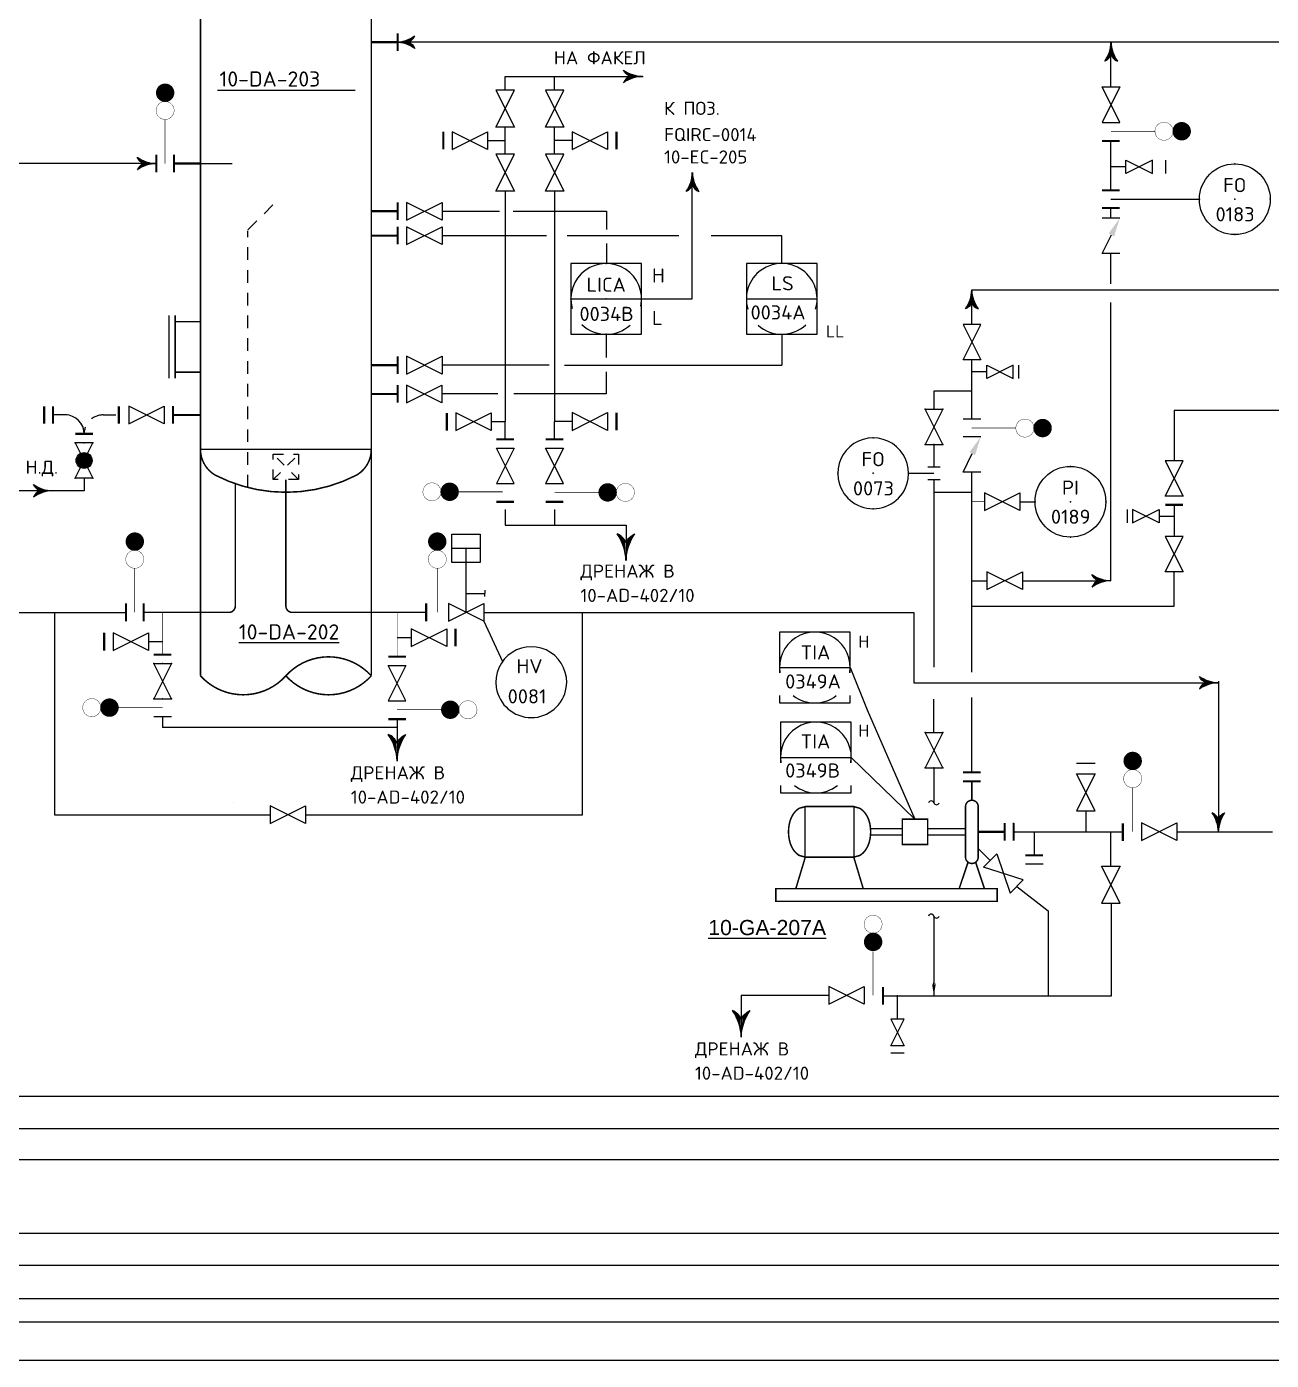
# Model space of a CAD drawing. Extents: x 78 to 490, y 181 to 404.
# Drawn here: x 231.63 to 243.93, y 185.82 to 199.01 of the extents above; entities that cross this region are included whole.
import ezdxf
from ezdxf.enums import TextEntityAlignment as Align

# ---------------------------------------------------------------- set-up
doc = ezdxf.new("R2010")
doc.units = 0
for name, pattern in [('DASH', [0.15625, 0.09375, -0.0625]), ('DASHED', [0.1875, 0.125, -0.0625]), ('HIDDEN', [0.125, 0.0625, -0.0625]), ('SDASH', [0.09375, 0.046875, -0.046875])]:
    doc.linetypes.add(name, pattern=pattern)
doc.layers.get('0').update_dxf_attribs({"linetype": 'CONTINUOUS'})
for name, color, linetype in [('IN-ATTRIBS', 7, 'CONTINUOUS'), ('IN-EQUIPMENT', 7, 'CONTINUOUS'), ('IN-INST-TAP', 7, 'CONTINUOUS'), ('IN-INSTRUMENT', 7, 'SDASH'), ('IN-MAJ-PROC', 7, 'CONTINUOUS'), ('IN-STEAM', 2, 'DASHED'), ('IN-TEXT', 51, 'CONTINUOUS')]:
    doc.layers.add(name, color=color, linetype=linetype)
doc.styles.add('ATTRIBS', font='SIMPLEX', dxfattribs={"width": 0.8, "height": 0.125})
doc.styles.add('HELV', font='HELV', dxfattribs={"height": 0.15})
doc.styles.add('NARROW', font='simplex', dxfattribs={"width": 0.75, "height": 0.1})
doc.styles.add('S1', font='simplex.shx')
doc.styles.add('SIMPLEX', font='SIMPLEX.shx')

# ---------------------------------------------------------------- blocks, each defined once
blk = doc.blocks.new('PE1')
for centre, start, end in [((-0.009, 0.027), 288.4319, 71.5681), ((0.009, -0.027), 108.4319, 251.5681)]:
    blk.add_arc(centre, 0.0284, start, end)
blk = doc.blocks.new('VALVTEXT')
at = {"layer": 'IN-ATTRIBS'}
for p in [(0, 0.0625), (0, 0), (0.25, 0.0625), (0.25, 0), (0, -0.0625), (0.25, -0.0625)]:
    blk.add_point(p, dxfattribs=at)
at = {"layer": 'IN-ATTRIBS', "style": 'S1', "flags": 1}
for tag, p in [('IDNUM', (0.125, 0.5625)), ('DWGNO', (0.125, 0.4375)), ('FILENO', (0.125, 0.3125))]:
    blk.add_attdef(tag, text='', height=0.1, dxfattribs=at).set_placement(p, align=Align.CENTER)
at = {"layer": 'IN-ATTRIBS', "style": 'S1'}
for tag, p in [('MODE', (0.125, 0.078125)), ('SIZE', (0.125, -0.1875))]:
    blk.add_attdef(tag, text='', height=0.1, dxfattribs=at).set_placement(p, align=Align.CENTER)
blk = doc.blocks.new('PH29')
at = {"layer": 'IN-ATTRIBS'}
for p in [(0, 0.25), (-0.25, 0), (0, 0), (0.25, 0), (0, -0.25)]:
    blk.add_point(p, dxfattribs=at)
at = {"layer": 'IN-ATTRIBS', "flags": 1}
for tag, style, width, p in [('IDNUM', 'ATTRIBS', 0.8, (0.0087, 0.5838)), ('DWGNO', 'ATTRIBS', 0.8, (0.0029, 0.4474)), ('FILENO', 'ATTRIBS', 0.8, (-0.003, 0.3111)), ('LOC', 'ATTRIBS', 0.8, (-0.0799, -0.422)), ('SIG', 'ATTRIBS', 0.8, (-0.0872, -0.5633)), ('INSTALL', 'ATTRIBS', 0.8, (-0.0872, -0.6994)), ('SERV', 'ATTRIBS', 0.8, (-0.0834, -0.8376)), ('DATE', 'ATTRIBS', 0.8, (-0.0881, -0.9694)), ('DES', 'NARROW', 0.75, (-0.0866, -1.1017)), ('CSYS', 'NARROW', 0.75, (-0.0866, -1.2425))]:
    blk.add_attdef(tag, text='', height=0.1, dxfattribs=dict(at, style=style, width=width)).set_placement(p, align=Align.CENTER)
at = {"layer": 'IN-ATTRIBS', "style": 'ATTRIBS', "flags": 1}
blk.add_attdef('SYSCDI', text='', height=0.1, dxfattribs=at).set_placement((-0.3125, 0.3125), align=Align.RIGHT)
at = {"layer": 'IN-ATTRIBS', "style": 'S1'}
for tag, p in [('XT', (0.3241, 0.2568)), ('A1', (0.3233, 0.1153)), ('A2', (0.3233, -0.0347)), ('A3', (0.3233, -0.1847)), ('RES', (0.3233, -0.3422))]:
    blk.add_attdef(tag, p, '', height=0.1, dxfattribs=at)
at = {"layer": 'IN-ATTRIBS', "style": 'ATTRIBS'}
blk.add_attdef('SYSCDV', text='', height=0.1, dxfattribs=at).set_placement((-0.3125, 0.1411), align=Align.RIGHT)
at = {"layer": 'IN-ATTRIBS', "style": 'S1'}
for tag, p in [('INSTTYPE', (-0.0002, 0.0499)), ('TAGNUM', (0.0019, -0.1561)), ('MD', (0.4017, -0.5655)), ('SZ', (0.4017, -0.6963))]:
    blk.add_attdef(tag, text='', height=0.1, dxfattribs=at).set_placement(p, align=Align.CENTER)

msp = doc.modelspace()

# ---------------------------------------------------------------- hatches: boundary and pattern name
h = msp.add_hatch(color=2)
h.paths.add_polyline_path([(232.232, 194.792, 0.236068), (232.162, 194.792), (232.197, 194.721)])
h.paths.add_polyline_path([(232.276, 194.721, 0.284079), (232.232, 194.792), (232.197, 194.721), (232.232, 194.651, 0.284079)])
h.paths.add_polyline_path([(232.197, 194.721), (232.162, 194.651, 0.236068), (232.232, 194.651)])
h.paths.add_polyline_path([(232.197, 194.721), (232.162, 194.792, 0.284079), (232.119, 194.721, 0.284079), (232.162, 194.651)])

# ---------------------------------------------------------------- linework, layer by layer
at = {"color": 5, "linetype": 'Continuous'}
for p, q in [((235.576, 198.857), (235.223, 198.857)), ((244.973, 198.857), (235.576, 198.857)), ((242.348, 198.414), (242.348, 198.857)), ((236.361, 198.519), (237.725, 198.519)), ((236.361, 198.384), (236.361, 198.519)), ((236.848, 198.384), (236.848, 198.519)), ((236.361, 197.751), (236.361, 198.017)), ((236.848, 197.751), (236.848, 198.017)), ((242.348, 197.394), (242.348, 197.879)), ((236.361, 197.383), (236.361, 195.658)), ((236.848, 197.383), (236.848, 196.538)), ((242.348, 197.117), (242.348, 197.218)), ((242.348, 196.469), (242.348, 196.767)), ((236.848, 196.538), (236.848, 195.106)), ((242.348, 193.969), (242.348, 196.282)), ((236.361, 195.658), (236.361, 195.106)), ((240.598, 195.407), (240.598, 195.229)), ((240.973, 195.407), (240.598, 195.407)), ((242.973, 195.219), (243.098, 195.219)), ((242.973, 195.219), (242.973, 194.719)), ((243.098, 195.219), (245.879, 195.219)), ((236.361, 194.931), (236.361, 195.106)), ((236.848, 194.931), (236.848, 195.106)), ((240.598, 194.879), (240.598, 194.657)), ((232.197, 194.546), (232.197, 194.421)), ((240.598, 194.532), (240.598, 194.407)), ((232.197, 194.421), (231.206, 194.421)), ((240.598, 194.407), (240.598, 192.677)), ((240.598, 194.407), (240.973, 194.407)), ((236.361, 194.238), (236.361, 194.082)), ((236.848, 194.238), (236.848, 194.084)), ((242.973, 194.282), (242.973, 193.969)), ((236.361, 194.082), (237.555, 194.082)), ((237.555, 194.082), (237.555, 193.733)), ((242.348, 193.532), (242.348, 193.969)), ((242.973, 193.282), (242.973, 193.619)), ((240.973, 193.532), (241.123, 193.532)), ((241.473, 193.532), (242.223, 193.532)), ((231.904, 193.219), (231.904, 191.219)), ((237.125, 191.219), (237.125, 193.219)), ((240.973, 193.282), (242.973, 193.282)), ((240.598, 192.032), (240.598, 192.361)), ((232.973, 192.19), (232.973, 192.08)), ((235.292, 192.163), (235.292, 191.749)), ((235.292, 192.08), (232.973, 192.08)), ((240.598, 191.682), (240.598, 191.336)), ((233.674, 191.344), (233.674, 191.344)), ((231.904, 191.219), (234.036, 191.219)), ((234.386, 191.219), (237.125, 191.219)), ((242.348, 190.711), (242.348, 191.049)), ((241.036, 190.883), (241.154, 190.767)), ((241.418, 190.51), (241.728, 190.269)), ((242.354, 189.428), (242.354, 190.344)), ((240.598, 190.216), (240.598, 189.433)), ((241.728, 190.269), (241.728, 189.428)), ((240.598, 189.516), (240.598, 189.558)), ((238.694, 189.433), (238.694, 189.019)), ((238.694, 189.433), (239.56, 189.433)), ((240.095, 189.428), (242.354, 189.428)), ((240.239, 189.197), (240.239, 189.433))]:
    msp.add_line(p, q, dxfattribs=at)
at = {"color": 4, "linetype": 'Continuous'}
msp.add_line((233.517, 198.381), (234.876, 198.381), dxfattribs=at)
at = {"color": 2}
for p, q in [((236.186, 197.884), (236.361, 197.884)), ((237.023, 197.884), (236.848, 197.884)), ((242.758, 197.689), (242.496, 197.557)), ((242.496, 197.689), (242.758, 197.557)), ((242.496, 197.557), (242.496, 197.689)), ((242.758, 197.557), (242.758, 197.689)), ((242.89, 197.557), (242.89, 197.689)), ((242.496, 197.623), (242.348, 197.623)), ((242.436, 197.117), (242.261, 197.117)), ((240.886, 195.715), (241.061, 196.065)), ((240.886, 196.065), (241.061, 195.715)), ((241.061, 196.065), (240.886, 196.065)), ((241.061, 195.715), (240.886, 195.715)), ((241.121, 195.598), (240.973, 195.598)), ((241.437, 195.532), (241.437, 195.663)), ((232.03, 195.171), (231.889, 195.171)), ((240.686, 195.229), (240.511, 194.879)), ((240.686, 194.879), (240.511, 195.229)), ((240.511, 195.229), (240.686, 195.229)), ((237.023, 195.106), (236.848, 195.106)), ((241.061, 195.129), (240.886, 195.129)), ((241.061, 194.954), (240.886, 194.954)), ((240.511, 194.879), (240.686, 194.879)), ((241.061, 194.604), (240.886, 194.604)), ((242.509, 194.235), (242.509, 194.104)), ((242.825, 194.104), (242.563, 194.235)), ((242.563, 194.104), (242.825, 194.235)), ((242.563, 194.235), (242.563, 194.104)), ((242.825, 194.235), (242.825, 194.104)), ((242.825, 194.169), (242.973, 194.169)), ((235.833, 193.994), (236.113, 193.994)), ((235.833, 193.714), (235.833, 193.994)), ((236.113, 193.994), (236.113, 193.714)), ((235.833, 193.854), (236.113, 193.854)), ((235.974, 193.219), (235.974, 193.854)), ((236.113, 193.714), (235.833, 193.714)), ((235.973, 193.407), (236.161, 193.407)), ((236.16, 193.375), (236.161, 193.438)), ((232.833, 192.93), (232.973, 192.93)), ((235.432, 192.969), (235.292, 192.969)), ((232.886, 192.19), (233.061, 192.19)), ((240.686, 192.032), (240.511, 191.682)), ((240.686, 191.682), (240.511, 192.032)), ((240.511, 192.032), (240.686, 192.032)), ((240.511, 191.682), (240.686, 191.682)), ((242.009, 191.728), (242.193, 191.728)), ((242.193, 191.256), (242.009, 191.623)), ((242.193, 191.623), (242.009, 191.256)), ((242.009, 191.623), (242.193, 191.623)), ((242.009, 191.256), (242.193, 191.256)), ((242.101, 191.256), (242.101, 191.049)), ((241.386, 191.032), (241.386, 191.137)), ((241.678, 190.729), (241.503, 190.729)), ((240.174, 189.197), (240.305, 188.934)), ((240.174, 188.934), (240.305, 189.197)), ((240.305, 189.197), (240.174, 189.197)), ((240.305, 188.934), (240.174, 188.934)), ((240.305, 188.86), (240.174, 188.86))]:
    msp.add_line(p, q, dxfattribs=at)
at = {"color": 3, "linetype": 'Continuous'}
for p, q in [((232.911, 197.657), (227.326, 197.657)), ((240.973, 196.407), (245.848, 196.407)), ((240.973, 196.065), (240.973, 196.274)), ((240.973, 195.129), (240.973, 195.715)), ((235.036, 194.829), (233.348, 194.829)), ((240.973, 192.629), (240.973, 194.604)), ((228.139, 193.219), (232.611, 193.219)), ((236.149, 193.219), (240.401, 193.219)), ((240.401, 193.219), (240.401, 192.524)), ((240.401, 192.524), (243.411, 192.524)), ((243.411, 192.54), (243.411, 191.174)), ((240.973, 191.637), (240.973, 192.379)), ((241.386, 191.049), (242.466, 191.049)), ((241.59, 191.049), (241.59, 190.816)), ((243.001, 191.049), (243.945, 191.049))]:
    msp.add_line(p, q, dxfattribs=at)
at = {"color": 5}
for p, q in [((233.348, 197.657), (233.661, 197.657)), ((105.865, 186.205), (278.747, 186.205))]:
    msp.add_line(p, q, dxfattribs=at)
at = {"color": 5, "linetype": 'DASHED'}
for p, q in [((233.817, 197.002), (234.067, 197.252)), ((233.817, 194.454), (233.817, 196.993))]:
    msp.add_line(p, q, dxfattribs=at)
at = {"color": 7, "linetype": 'Continuous'}
for p, q in [((237.009, 196.319), (237.709, 196.319)), ((238.744, 196.319), (239.444, 196.319)), ((239.071, 192.674), (239.771, 192.674)), ((239.082, 191.785), (239.782, 191.785))]:
    msp.add_line(p, q, dxfattribs=at)
at = {"linetype": 'Continuous'}
msp.add_line((237.709, 196.319), (238.209, 196.319), dxfattribs=at)
at = {"color": 7}
for p, q in [((240.886, 194.604), (240.978, 194.789)), ((239.771, 192.674), (239.94, 192.254)), ((239.94, 192.254), (240.411, 191.174)), ((239.782, 191.785), (240.411, 191.174))]:
    msp.add_line(p, q, dxfattribs=at)
at = {"color": 6}
for p, q in [((239.327, 190.799), (239.327, 191.299)), ((239.806, 191.299), (239.806, 190.799)), ((79.948, 185.824), (463.566, 185.824))]:
    msp.add_line(p, q, dxfattribs=at)
at = {"color": 3}
for p, q in [((224.197, 188.436), (250.53, 188.436)), ((224.197, 188.115), (277.724, 188.115)), ((223.995, 187.811), (277.719, 187.811)), ((116.38, 187.08), (277.715, 187.08)), ((116.213, 186.766), (277.81, 186.766)), ((106.748, 186.436), (278.396, 186.436))]:
    msp.add_line(p, q, dxfattribs=at)
at = {"color": 6, "const_width": 0.015}
for points in [[(235.036, 201.471, 0.267949), (234.89, 201.723, 0.242718), (233.494, 201.723, 0.267949), (233.348, 201.471), (233.348, 194.829, 0.267949), (233.494, 194.576, 0.242718), (234.89, 194.576, 0.267949), (235.036, 194.829)], [(241.036, 191.299), (241.036, 190.799, -1), (240.911, 190.799), (240.911, 191.299, -1)], [(239.806, 191.299), (239.866, 191.282, -0.107118), (239.924, 191.226, -0.079807), (239.96, 191.149, -0.067453), (239.973, 191.049, -0.067453), (239.96, 190.95, -0.079807), (239.924, 190.872, -0.107118), (239.866, 190.816), (239.806, 190.799), (239.327, 190.799), (239.267, 190.816, -0.107118), (239.209, 190.872, -0.079807), (239.174, 190.95, -0.067453), (239.161, 191.049, -0.067453), (239.174, 191.149, -0.079807), (239.209, 191.226, -0.107118), (239.267, 191.282), (239.327, 191.299)]]:
    msp.add_lwpolyline(points, format="xyb", close=True, dxfattribs=at)
at = {"color": 6}
for points, const_width in [([(235.036, 198.857), (235.298, 198.857)], 0.021), ([(235.298, 198.77), (235.298, 198.945)], 0.021), ([(233.086, 197.57), (233.086, 197.745)], 0.021), ([(233.348, 197.657), (233.086, 197.657)], 0.021), ([(235.298, 197.098), (235.298, 197.273)], 0.021), ([(235.036, 197.186), (235.298, 197.186)], 0.021), ([(235.298, 196.857), (235.298, 197.032)], 0.021), ([(235.036, 196.944), (235.298, 196.944)], 0.021), ([(233.036, 195.532), (233.036, 196.157)], 0.015), ([(233.098, 195.532), (233.098, 196.157)], 0.015), ([(233.348, 196.094), (233.098, 196.094)], 0.015), ([(235.298, 195.576), (235.298, 195.751)], 0.021), ([(233.348, 195.594), (233.098, 195.594)], 0.015), ([(235.036, 195.663), (235.298, 195.663)], 0.021), ([(235.297, 195.292), (235.297, 195.467)], 0.021), ([(235.035, 195.379), (235.297, 195.379)], 0.021), ([(233.076, 195.259), (233.076, 195.084)], 0.021), ([(233.338, 195.171), (233.076, 195.171)], 0.021), ([(232.786, 193.132), (232.786, 193.307)], 0.021), ([(235.579, 193.307), (235.579, 193.132)], 0.021), ([(232.973, 193.219), (232.786, 193.219)], 0.015), ([(232.973, 192.802), (232.973, 193.219)], 0.007), ([(235.004, 193.219), (235.579, 193.219)], 0.015), ([(235.292, 192.782), (235.292, 193.219)], 0.005), ([(232.886, 192.802), (233.061, 192.802)], 0.021), ([(235.204, 192.782), (235.379, 192.782)], 0.021), ([(240.886, 191.637), (241.061, 191.637)], 0.021), ([(240.886, 191.549), (241.061, 191.549)], 0.021), ([(240.973, 191.362), (240.973, 191.549)], 0.015), ([(239.968, 191.08), (240.286, 191.08)], 0.015), ([(240.911, 191.08), (240.536, 191.08)], 0.015), ([(241.298, 191.137), (241.298, 190.962)], 0.021), ([(239.968, 191.018), (240.286, 191.018)], 0.015), ([(240.911, 191.018), (240.536, 191.018)], 0.015), ([(241.036, 191.049), (241.298, 191.049)], 0.021), ([(239.327, 190.799), (239.233, 190.487)], 0.015), ([(239.806, 190.799), (239.9, 190.487)], 0.015), ([(240.936, 190.749), (240.848, 190.487)], 0.015), ([(241.011, 190.749), (241.098, 190.487)], 0.015)]:
    msp.add_lwpolyline(points, dxfattribs=dict(at, const_width=const_width))
at = {"color": 5, "linetype": 'Continuous'}
for points in [[(235.278, 198.857, 0.150368), (235.466, 198.92)], [(235.403, 198.857, 0.206864), (235.466, 198.92)], [(235.403, 198.857, -0.206864), (235.466, 198.795)], [(242.35, 198.857, 0.150368), (242.412, 198.67)], [(242.35, 198.732, -0.206864), (242.287, 198.67)], [(242.35, 198.732, 0.206864), (242.412, 198.67)], [(237.592, 198.519, -0.206864), (237.53, 198.581)], [(237.592, 198.519, 0.206864), (237.53, 198.456)], [(237.717, 198.519, 0.150368), (237.53, 198.456)], [(238.211, 197.569, 0.150368), (238.274, 197.381)], [(238.211, 197.444, -0.206864), (238.149, 197.381)], [(238.211, 197.444, 0.206864), (238.274, 197.381)], [(231.76, 194.421, -0.206864), (231.697, 194.484)], [(231.885, 194.421, 0.150368), (231.697, 194.359)], [(231.76, 194.421, 0.206864), (231.697, 194.359)], [(237.555, 193.908, 0.206864), (237.467, 193.995)], [(237.555, 193.908, -0.206864), (237.642, 193.995)], [(237.555, 193.733, -0.150368), (237.642, 193.995)], [(242.223, 193.532, -0.206864), (242.161, 193.594)], [(242.348, 193.532, 0.150368), (242.161, 193.469)], [(242.223, 193.532, 0.206864), (242.161, 193.469)], [(235.292, 191.924, 0.206864), (235.204, 192.012)], [(235.292, 191.749, -0.150368), (235.379, 192.012)], [(235.292, 191.924, -0.206864), (235.379, 192.012)], [(238.694, 189.194, 0.206864), (238.607, 189.282)], [(238.694, 189.194, -0.206864), (238.782, 189.282)], [(238.694, 189.019, -0.150368), (238.782, 189.282)]]:
    msp.add_lwpolyline(points, format="xyb", dxfattribs=at)
at = {"color": 2}
for points, const_width in [([(232.953, 198.357, 1), (233.044, 198.357, 1)], 0.091), ([(232.909, 198.182, 1), (233.087, 198.182, 1)], 0.0035), ([(242.873, 198.066, 1), (242.873, 197.887, 1)], 0.0035), ([(243.048, 198.022, 1), (243.048, 197.931, 1)], 0.091), ([(241.498, 194.952, -1), (241.498, 195.131, -1)], 0.0035), ([(241.673, 194.996, -1), (241.673, 195.087, -1)], 0.091), ([(235.636, 194.5, 1), (235.636, 194.322, 1)], 0.0035), ([(235.811, 194.457, 1), (235.811, 194.366, 1)], 0.091), ([(237.373, 194.451, -1), (237.373, 194.36, -1)], 0.091), ([(237.548, 194.495, -1), (237.548, 194.316, -1)], 0.0035), ([(232.653, 193.919, 1), (232.744, 193.919, 1)], 0.091), ([(235.643, 193.919, 1), (235.734, 193.919, 1)], 0.091), ([(232.609, 193.744, 1), (232.787, 193.744, 1)], 0.0035), ([(235.6, 193.744, 1), (235.778, 193.744, 1)], 0.0035), ([(232.273, 192.188, -1), (232.273, 192.367, -1)], 0.0035), ([(232.448, 192.232, -1), (232.448, 192.323, -1)], 0.091), ([(235.817, 192.302, -1), (235.817, 192.211, -1)], 0.091), ([(235.992, 192.346, -1), (235.992, 192.167, -1)], 0.0035), ([(242.518, 191.75, 1), (242.609, 191.75, 1)], 0.091), ([(242.474, 191.575, 1), (242.653, 191.575, 1)], 0.0035), ([(240.086, 190.136, 1), (239.908, 190.136, 1)], 0.0035), ([(240.043, 189.961, 1), (239.952, 189.961, 1)], 0.091)]:
    msp.add_lwpolyline(points, format="xyb", close=True, dxfattribs=dict(at, const_width=const_width))
for points in [[(236.269, 198.384), (236.453, 198.017), (236.269, 198.017), (236.453, 198.384)], [(236.757, 198.384), (236.94, 198.017), (236.757, 198.017), (236.94, 198.384)], [(242.436, 198.064), (242.261, 198.414), (242.436, 198.414), (242.261, 198.064)], [(235.836, 197.796), (236.186, 197.971), (236.186, 197.796), (235.836, 197.971)], [(237.373, 197.796), (237.023, 197.971), (237.023, 197.796), (237.373, 197.971)], [(236.269, 197.751), (236.453, 197.383), (236.269, 197.383), (236.453, 197.751)], [(236.757, 197.751), (236.94, 197.383), (236.757, 197.383), (236.94, 197.751)], [(235.736, 197.098), (235.386, 197.273), (235.386, 197.098), (235.736, 197.273)], [(235.736, 196.857), (235.386, 197.032), (235.386, 196.857), (235.736, 197.032)], [(235.736, 195.576), (235.386, 195.751), (235.386, 195.576), (235.736, 195.751)], [(241.383, 195.663), (241.121, 195.532), (241.121, 195.663), (241.383, 195.532)], [(235.735, 195.292), (235.385, 195.467), (235.385, 195.292), (235.735, 195.467)], [(232.988, 195.084), (232.638, 195.259), (232.638, 195.084), (232.988, 195.259)], [(235.871, 195.017), (236.221, 195.192), (236.221, 195.017), (235.871, 195.192)], [(237.373, 195.019), (237.023, 195.194), (237.023, 195.019), (237.373, 195.194)], [(232.11, 194.546), (232.285, 194.896), (232.11, 194.896), (232.285, 194.546)], [(236.448, 194.493), (236.273, 194.843), (236.448, 194.843), (236.273, 194.493)], [(236.935, 194.493), (236.76, 194.843), (236.935, 194.843), (236.76, 194.493)], [(242.886, 194.719), (243.061, 194.369), (242.886, 194.369), (243.061, 194.719)], [(241.098, 194.226), (241.448, 194.401), (241.448, 194.226), (241.098, 194.401)], [(242.886, 193.969), (243.061, 193.619), (242.886, 193.619), (243.061, 193.969)], [(241.123, 193.444), (241.473, 193.619), (241.473, 193.444), (241.123, 193.619)], [(235.799, 193.132), (236.149, 193.307), (236.149, 193.132), (235.799, 193.307)], [(235.782, 192.882), (235.432, 193.057), (235.432, 192.882), (235.782, 193.057)], [(232.483, 192.842), (232.833, 193.017), (232.833, 192.842), (232.483, 193.017)], [(233.061, 192.365), (232.886, 192.715), (233.061, 192.715), (232.886, 192.365)], [(235.379, 192.344), (235.204, 192.694), (235.379, 192.694), (235.204, 192.344)], [(234.036, 191.132), (234.386, 191.307), (234.386, 191.132), (234.036, 191.307)], [(242.651, 190.963), (243.001, 191.138), (243.001, 190.963), (242.651, 191.138)], [(241.219, 190.833), (241.353, 190.444), (241.482, 190.576), (241.09, 190.701)], [(242.44, 190.344), (242.256, 190.711), (242.44, 190.711), (242.256, 190.344)], [(239.91, 189.345), (239.56, 189.52), (239.56, 189.345), (239.91, 189.52)]]:
    msp.add_lwpolyline(points, close=True, dxfattribs=at)
for points, const_width in [([(232.998, 198.095), (232.998, 197.657)], 0.007), ([(235.749, 197.971), (235.749, 197.796)], 0.021), ([(237.461, 197.971), (237.461, 197.796)], 0.021), ([(242.786, 197.976), (242.348, 197.976)], 0.007), ([(242.261, 197.879), (242.436, 197.879)], 0.021), ([(232.911, 197.57), (232.911, 197.745)], 0.021), ([(242.261, 197.392), (242.436, 197.392)], 0.021), ([(242.261, 197.217), (242.436, 197.217)], 0.021), ([(231.802, 195.258), (231.802, 195.084)], 0.021), ([(231.889, 195.258), (231.889, 195.084)], 0.021), ([(232.541, 195.258), (232.541, 195.084)], 0.021), ([(235.783, 195.192), (235.783, 195.017)], 0.021), ([(237.46, 195.194), (237.46, 195.019)], 0.021), ([(241.411, 195.041), (240.973, 195.041)], 0.007), ([(232.284, 194.984), (232.11, 194.984)], 0.021), ([(236.273, 194.931), (236.448, 194.931)], 0.021), ([(236.76, 194.931), (236.935, 194.931)], 0.021), ([(240.536, 194.657), (240.661, 194.657)], 0.015), ([(240.536, 194.532), (240.661, 194.532)], 0.015), ([(235.898, 194.411), (236.336, 194.411)], 0.007), ([(237.285, 194.406), (236.848, 194.406)], 0.007), ([(236.448, 194.312), (236.273, 194.312)], 0.021), ([(236.935, 194.312), (236.76, 194.312)], 0.021), ([(243.061, 194.282), (242.886, 194.282)], 0.021), ([(232.698, 193.657), (232.698, 193.219)], 0.007), ([(235.689, 193.657), (235.689, 193.219)], 0.007), ([(232.611, 193.132), (232.611, 193.307)], 0.021), ([(235.869, 193.057), (235.869, 192.882)], 0.021), ([(232.395, 193.017), (232.395, 192.842)], 0.021), ([(232.536, 192.277), (232.973, 192.277)], 0.007), ([(235.729, 192.257), (235.292, 192.257)], 0.007), ([(235.379, 192.163), (235.204, 192.163)], 0.021), ([(242.563, 191.488), (242.563, 191.05)], 0.007), ([(242.466, 191.133), (242.466, 190.958)], 0.021), ([(241.678, 190.816), (241.503, 190.816)], 0.021), ([(239.997, 189.869), (239.997, 189.433)], 0.007), ([(240.095, 189.516), (240.095, 189.341)], 0.021)]:
    msp.add_lwpolyline(points, dxfattribs=dict(at, const_width=const_width))
at = {"color": 3, "linetype": 'Continuous'}
for points in [[(232.786, 197.657, -0.206864), (232.723, 197.72)], [(232.911, 197.657, 0.150368), (232.723, 197.595)], [(232.786, 197.657, 0.206864), (232.723, 197.595)], [(240.973, 196.407, 0.150368), (241.036, 196.219)], [(240.973, 196.282, -0.206864), (240.911, 196.219)], [(240.973, 196.282, 0.206864), (241.036, 196.219)], [(243.286, 192.524, -0.206864), (243.223, 192.586)], [(243.286, 192.524, 0.206864), (243.223, 192.461)], [(243.411, 192.524, 0.150368), (243.223, 192.461)], [(243.411, 191.049, 0.150368), (243.348, 191.237)], [(243.411, 191.174, 0.206864), (243.348, 191.237)], [(243.411, 191.174, -0.206864), (243.473, 191.237)]]:
    msp.add_lwpolyline(points, format="xyb", dxfattribs=at)
at = {"color": 2}
msp.add_lwpolyline([(242.436, 196.767), (242.261, 196.767), (242.353, 196.952)], dxfattribs=at)
at = {"color": 7}
for points in [[(237.009, 196.669), (237.009, 195.969), (237.709, 195.969), (237.709, 196.669)], [(238.744, 196.669), (238.744, 195.969), (239.444, 195.969), (239.444, 196.669)]]:
    msp.add_lwpolyline(points, close=True, dxfattribs=at)
at = {"color": 5, "linetype": 'DASHED'}
msp.add_lwpolyline([(232.197, 194.984, -0.414214), (232.385, 195.171), (232.541, 195.171)], format="xyb", dxfattribs=at)
at = {"color": 6, "const_width": 0.015}
for points in [[(233.348, 192.592), (233.348, 194.844, -0.13416)], [(235.036, 194.844), (235.036, 192.592, -0.134161)], [(234.192, 194.532), (234.192, 193.282, 0.414214), (234.254, 193.219), (235.036, 193.219)], [(233.692, 194.491), (233.692, 193.282, -0.414214), (233.629, 193.219), (232.973, 193.219)]]:
    msp.add_lwpolyline(points, format="xyb", dxfattribs=at)
at = {"color": 7}
for points in [[(239.771, 192.62), (239.771, 193.024), (239.071, 193.024), (239.071, 192.62)], [(239.071, 192.396), (239.071, 192.324), (239.771, 192.324), (239.771, 192.396)], [(239.782, 191.731), (239.782, 192.135), (239.082, 192.135), (239.082, 191.731)], [(239.082, 191.507), (239.082, 191.435), (239.782, 191.435), (239.782, 191.507)]]:
    msp.add_lwpolyline(points, dxfattribs=at)
at = {"color": 6, "const_width": 0.015}
for points in [[(240.536, 190.924), (240.286, 190.924), (240.286, 191.174), (240.536, 191.174)], [(241.223, 190.362), (239.036, 190.362), (239.036, 190.487), (241.223, 190.487)]]:
    msp.add_lwpolyline(points, close=True, dxfattribs=at)
msp.add_circle((243.573, 197.304), 0.35)
at = {"color": 2}
msp.add_circle((232.197, 194.721), 0.0787, dxfattribs=at)
at = {"color": 7}
msp.add_circle((241.948, 194.313), 0.35, dxfattribs=at)
at = {"color": 5, "linetype": 'Continuous'}
for centre, radius, start, end in [((235.27, 198.521), 0.336, 54.4623, 88.6678), ((242.014, 198.865), 0.336, 324.4623, 358.6678), ((237.725, 198.855), 0.336, 234.4623, 268.6678), ((237.875, 197.576), 0.336, 324.4623, 358.6678), ((232.01, 194.984), 0.188, 0, 90), ((231.893, 194.757), 0.336, 234.4623, 268.6678), ((237.084, 193.722), 0.47, 1.3322, 35.5377), ((242.356, 193.868), 0.336, 234.4623, 268.6678), ((234.821, 191.739), 0.47, 1.3322, 35.5377), ((238.224, 189.008), 0.47, 1.3322, 35.5377)]:
    msp.add_arc(centre, radius, start, end, dxfattribs=at)
at = {"color": 3, "linetype": 'Continuous'}
for centre, start, end in [((232.918, 197.993), 234.4623, 268.6678), ((240.637, 196.415), 324.4623, 358.6678), ((243.418, 192.86), 234.4623, 268.6678), ((243.746, 191.041), 144.4623, 178.6678)]:
    msp.add_arc(centre, 0.336, start, end, dxfattribs=at)
at = {"color": 7}
for centre, start, end in [((237.359, 196.319), 347.8246, 195.8141), ((239.094, 196.319), 342.9352, 196.6586), ((237.359, 196.319), 226.3924, 312.3808), ((239.094, 196.319), 228.2066, 312.8055), ((239.998, 194.594), 351.1529, 188.8471), ((239.998, 194.594), 188.8471, 351.1529), ((239.421, 192.674), 351.1529, 188.8471), ((236.618, 192.529), 351.1529, 188.8471), ((236.618, 192.529), 188.8471, 351.1529), ((239.421, 192.674), 232.6037, 307.3963), ((239.432, 191.785), 351.1529, 188.8471), ((239.432, 191.785), 232.6037, 307.3963)]:
    msp.add_arc(centre, 0.35, start, end, dxfattribs=at)
at = {"color": 2}
for p in [(240.686, 195.229), (240.686, 194.879), (240.686, 192.032), (240.686, 191.682)]:
    msp.add_point(p, dxfattribs=at)
at = {"color": 5, "linetype": 'Continuous'}
for points in [[(235.278, 198.857), (235.403, 198.857), (235.318, 198.861), (235.419, 198.865)], [(235.278, 198.857), (235.403, 198.857), (235.318, 198.854), (235.419, 198.849)], [(235.318, 198.861), (235.419, 198.865), (235.357, 198.869), (235.434, 198.876)], [(235.318, 198.854), (235.419, 198.849), (235.357, 198.846), (235.434, 198.839)], [(235.357, 198.869), (235.434, 198.876), (235.395, 198.881), (235.447, 198.889)], [(235.395, 198.881), (235.447, 198.889), (235.432, 198.898), (235.457, 198.903)], [(235.432, 198.898), (235.457, 198.903), (235.466, 198.92)], [(242.35, 198.857), (242.35, 198.732), (242.346, 198.817), (242.342, 198.716)], [(242.35, 198.857), (242.35, 198.732), (242.353, 198.817), (242.358, 198.716)], [(235.357, 198.846), (235.434, 198.839), (235.395, 198.833), (235.447, 198.826)], [(235.395, 198.833), (235.447, 198.826), (235.432, 198.816), (235.457, 198.811)], [(235.432, 198.816), (235.457, 198.811), (235.466, 198.795)], [(242.326, 198.74), (242.318, 198.688), (242.308, 198.704), (242.303, 198.678)], [(242.338, 198.778), (242.331, 198.701), (242.326, 198.74), (242.318, 198.688)], [(242.346, 198.817), (242.342, 198.716), (242.338, 198.778), (242.331, 198.701)], [(242.353, 198.817), (242.358, 198.716), (242.361, 198.778), (242.368, 198.701)], [(242.361, 198.778), (242.368, 198.701), (242.374, 198.74), (242.381, 198.688)], [(242.374, 198.74), (242.381, 198.688), (242.391, 198.704), (242.396, 198.678)], [(242.308, 198.704), (242.303, 198.678), (242.287, 198.67)], [(242.391, 198.704), (242.396, 198.678), (242.412, 198.67)], [(237.564, 198.56), (237.538, 198.565), (237.53, 198.581)], [(237.564, 198.478), (237.538, 198.473), (237.53, 198.456)], [(237.6, 198.543), (237.548, 198.55), (237.564, 198.56), (237.538, 198.565)], [(237.6, 198.495), (237.548, 198.487), (237.564, 198.478), (237.538, 198.473)], [(237.638, 198.53), (237.561, 198.538), (237.6, 198.543), (237.548, 198.55)], [(237.638, 198.508), (237.561, 198.5), (237.6, 198.495), (237.548, 198.487)], [(237.677, 198.522), (237.576, 198.527), (237.638, 198.53), (237.561, 198.538)], [(237.677, 198.516), (237.576, 198.511), (237.638, 198.508), (237.561, 198.5)], [(237.717, 198.519), (237.592, 198.519), (237.677, 198.522), (237.576, 198.527)], [(237.717, 198.519), (237.592, 198.519), (237.677, 198.516), (237.576, 198.511)], [(238.211, 197.569), (238.211, 197.444), (238.208, 197.529), (238.203, 197.427)], [(238.211, 197.569), (238.211, 197.444), (238.215, 197.529), (238.219, 197.427)], [(238.17, 197.415), (238.165, 197.389), (238.149, 197.381)], [(238.187, 197.451), (238.18, 197.4), (238.17, 197.415), (238.165, 197.389)], [(238.2, 197.489), (238.193, 197.413), (238.187, 197.451), (238.18, 197.4)], [(238.208, 197.529), (238.203, 197.427), (238.2, 197.489), (238.193, 197.413)], [(238.215, 197.529), (238.219, 197.427), (238.223, 197.489), (238.23, 197.413)], [(238.223, 197.489), (238.23, 197.413), (238.235, 197.451), (238.243, 197.4)], [(238.235, 197.451), (238.243, 197.4), (238.253, 197.415), (238.258, 197.389)], [(238.253, 197.415), (238.258, 197.389), (238.274, 197.381)], [(231.731, 194.463), (231.705, 194.468), (231.697, 194.484)], [(231.731, 194.38), (231.705, 194.375), (231.697, 194.359)], [(231.767, 194.445), (231.716, 194.453), (231.731, 194.463), (231.705, 194.468)], [(231.767, 194.397), (231.716, 194.39), (231.731, 194.38), (231.705, 194.375)], [(231.806, 194.433), (231.729, 194.44), (231.767, 194.445), (231.716, 194.453)], [(231.806, 194.41), (231.729, 194.403), (231.767, 194.397), (231.716, 194.39)], [(231.845, 194.425), (231.743, 194.429), (231.806, 194.433), (231.729, 194.44)], [(231.845, 194.418), (231.743, 194.413), (231.806, 194.41), (231.729, 194.403)], [(231.885, 194.421), (231.76, 194.421), (231.845, 194.425), (231.743, 194.429)], [(231.885, 194.421), (231.76, 194.421), (231.845, 194.418), (231.743, 194.413)], [(237.497, 193.948), (237.49, 193.984), (237.467, 193.995)], [(237.521, 193.897), (237.511, 193.969), (237.497, 193.948), (237.49, 193.984)], [(237.588, 193.897), (237.599, 193.969), (237.612, 193.948), (237.619, 193.984)], [(237.612, 193.948), (237.619, 193.984), (237.642, 193.995)], [(237.539, 193.844), (237.529, 193.951), (237.521, 193.897), (237.511, 193.969)], [(237.55, 193.789), (237.543, 193.931), (237.539, 193.844), (237.529, 193.951)], [(237.555, 193.733), (237.555, 193.908), (237.55, 193.789), (237.543, 193.931)], [(237.555, 193.733), (237.555, 193.908), (237.559, 193.789), (237.566, 193.931)], [(237.559, 193.789), (237.566, 193.931), (237.571, 193.844), (237.581, 193.951)], [(237.571, 193.844), (237.581, 193.951), (237.588, 193.897), (237.599, 193.969)], [(242.194, 193.573), (242.169, 193.578), (242.161, 193.594)], [(242.231, 193.556), (242.179, 193.563), (242.194, 193.573), (242.169, 193.578)], [(242.194, 193.491), (242.169, 193.486), (242.161, 193.469)], [(242.231, 193.508), (242.179, 193.5), (242.194, 193.491), (242.169, 193.486)], [(242.269, 193.543), (242.192, 193.55), (242.231, 193.556), (242.179, 193.563)], [(242.269, 193.52), (242.192, 193.513), (242.231, 193.508), (242.179, 193.5)], [(242.308, 193.535), (242.207, 193.54), (242.269, 193.543), (242.192, 193.55)], [(242.308, 193.528), (242.207, 193.524), (242.269, 193.52), (242.192, 193.513)], [(242.348, 193.532), (242.223, 193.532), (242.308, 193.535), (242.207, 193.54)], [(242.348, 193.532), (242.223, 193.532), (242.308, 193.528), (242.207, 193.524)], [(235.234, 191.964), (235.227, 192.001), (235.204, 192.012)], [(235.258, 191.914), (235.248, 191.986), (235.234, 191.964), (235.227, 192.001)], [(235.325, 191.914), (235.336, 191.986), (235.349, 191.964), (235.356, 192.001)], [(235.349, 191.964), (235.356, 192.001), (235.379, 192.012)], [(235.276, 191.86), (235.266, 191.968), (235.258, 191.914), (235.248, 191.986)], [(235.287, 191.805), (235.28, 191.947), (235.276, 191.86), (235.266, 191.968)], [(235.292, 191.749), (235.292, 191.924), (235.287, 191.805), (235.28, 191.947)], [(235.292, 191.749), (235.292, 191.924), (235.296, 191.805), (235.303, 191.947)], [(235.296, 191.805), (235.303, 191.947), (235.308, 191.86), (235.318, 191.968)], [(235.308, 191.86), (235.318, 191.968), (235.325, 191.914), (235.336, 191.986)], [(240.598, 189.516), (240.577, 189.558), (240.598, 189.516), (240.598, 189.433)], [(240.598, 189.516), (240.619, 189.558), (240.598, 189.516), (240.598, 189.433)], [(238.636, 189.234), (238.629, 189.271), (238.607, 189.282)], [(238.66, 189.184), (238.65, 189.256), (238.636, 189.234), (238.629, 189.271)], [(238.678, 189.13), (238.668, 189.238), (238.66, 189.184), (238.65, 189.256)], [(238.689, 189.075), (238.683, 189.217), (238.678, 189.13), (238.668, 189.238)], [(238.699, 189.075), (238.705, 189.217), (238.71, 189.13), (238.72, 189.238)], [(238.71, 189.13), (238.72, 189.238), (238.728, 189.184), (238.738, 189.256)], [(238.728, 189.184), (238.738, 189.256), (238.752, 189.234), (238.759, 189.271)], [(238.752, 189.234), (238.759, 189.271), (238.782, 189.282)], [(238.694, 189.019), (238.694, 189.194), (238.689, 189.075), (238.683, 189.217)], [(238.694, 189.019), (238.694, 189.194), (238.699, 189.075), (238.705, 189.217)]]:
    msp.add_solid(points, dxfattribs=at)
at = {"color": 3, "linetype": 'Continuous'}
for points in [[(232.757, 197.698), (232.731, 197.703), (232.723, 197.72)], [(232.793, 197.681), (232.742, 197.689), (232.757, 197.698), (232.731, 197.703)], [(232.831, 197.669), (232.754, 197.676), (232.793, 197.681), (232.742, 197.689)], [(232.871, 197.661), (232.769, 197.665), (232.831, 197.669), (232.754, 197.676)], [(232.911, 197.657), (232.786, 197.657), (232.871, 197.661), (232.769, 197.665)], [(232.757, 197.616), (232.731, 197.611), (232.723, 197.595)], [(232.793, 197.633), (232.742, 197.626), (232.757, 197.616), (232.731, 197.611)], [(232.831, 197.646), (232.754, 197.639), (232.793, 197.633), (232.742, 197.626)], [(232.871, 197.654), (232.769, 197.649), (232.831, 197.646), (232.754, 197.639)], [(232.911, 197.657), (232.786, 197.657), (232.871, 197.654), (232.769, 197.649)], [(240.97, 196.367), (240.965, 196.266), (240.962, 196.328), (240.954, 196.251)], [(240.973, 196.407), (240.973, 196.282), (240.97, 196.367), (240.965, 196.266)], [(240.973, 196.407), (240.973, 196.282), (240.976, 196.367), (240.981, 196.266)], [(240.976, 196.367), (240.981, 196.266), (240.984, 196.328), (240.992, 196.251)], [(240.932, 196.253), (240.927, 196.227), (240.911, 196.219)], [(240.949, 196.29), (240.942, 196.238), (240.932, 196.253), (240.927, 196.227)], [(240.962, 196.328), (240.954, 196.251), (240.949, 196.29), (240.942, 196.238)], [(240.984, 196.328), (240.992, 196.251), (240.997, 196.29), (241.004, 196.238)], [(240.997, 196.29), (241.004, 196.238), (241.014, 196.253), (241.019, 196.227)], [(241.014, 196.253), (241.019, 196.227), (241.036, 196.219)], [(243.257, 192.565), (243.231, 192.57), (243.223, 192.586)], [(243.293, 192.548), (243.242, 192.555), (243.257, 192.565), (243.231, 192.57)], [(243.331, 192.535), (243.254, 192.542), (243.293, 192.548), (243.242, 192.555)], [(243.371, 192.527), (243.269, 192.532), (243.331, 192.535), (243.254, 192.542)], [(243.411, 192.524), (243.286, 192.524), (243.371, 192.527), (243.269, 192.532)], [(243.411, 192.524), (243.286, 192.524), (243.371, 192.52), (243.269, 192.516)], [(243.257, 192.483), (243.231, 192.478), (243.223, 192.461)], [(243.293, 192.5), (243.242, 192.492), (243.257, 192.483), (243.231, 192.478)], [(243.331, 192.512), (243.254, 192.505), (243.293, 192.5), (243.242, 192.492)], [(243.371, 192.52), (243.269, 192.516), (243.331, 192.512), (243.254, 192.505)], [(243.369, 191.203), (243.364, 191.229), (243.348, 191.237)], [(243.386, 191.166), (243.379, 191.218), (243.369, 191.203), (243.364, 191.229)], [(243.399, 191.128), (243.392, 191.205), (243.386, 191.166), (243.379, 191.218)], [(243.407, 191.089), (243.402, 191.19), (243.399, 191.128), (243.392, 191.205)], [(243.414, 191.089), (243.419, 191.19), (243.422, 191.128), (243.429, 191.205)], [(243.422, 191.128), (243.429, 191.205), (243.435, 191.166), (243.442, 191.218)], [(243.435, 191.166), (243.442, 191.218), (243.452, 191.203), (243.457, 191.229)], [(243.452, 191.203), (243.457, 191.229), (243.473, 191.237)], [(243.411, 191.049), (243.411, 191.174), (243.407, 191.089), (243.402, 191.19)], [(243.411, 191.049), (243.411, 191.174), (243.414, 191.089), (243.419, 191.19)]]:
    msp.add_solid(points, dxfattribs=at)
at = {"color": 2}
for points in [[(242.38, 196.936), (242.436, 197.117), (242.326, 196.967)], [(241.005, 194.773), (241.061, 194.954), (240.951, 194.804)]]:
    msp.add_solid(points, dxfattribs=at)
at = {"layer": 'IN-ATTRIBS', "color": 7}
for p in [(240.511, 195.229), (240.598, 195.229), (240.511, 194.879), (240.598, 194.879), (240.511, 192.032), (240.598, 192.032), (240.511, 191.682), (240.598, 191.682)]:
    msp.add_point(p, dxfattribs=at)
at = {"layer": 'IN-EQUIPMENT', "color": 7, "linetype": 'DASH'}
for p, q in [((234.067, 194.532), (234.067, 194.782)), ((234.317, 194.532), (234.067, 194.782)), ((234.067, 194.532), (234.317, 194.782)), ((234.067, 194.782), (234.317, 194.782)), ((234.317, 194.782), (234.317, 194.532)), ((234.317, 194.532), (234.067, 194.532))]:
    msp.add_line(p, q, dxfattribs=at)
at = {"layer": 'IN-EQUIPMENT', "color": 6, "linetype": 'HIDDEN', "const_width": 0.015}
msp.add_lwpolyline([(233.348, 192.592, 0.444444), (234.192, 192.592, -0.444444), (235.036, 192.592, -0.444444), (234.192, 192.592)], format="xyb", dxfattribs=at)
at = {"layer": 'IN-EQUIPMENT', "color": 7, "const_width": 0.021}
msp.add_lwpolyline([(241.386, 191.137), (241.386, 190.962)], dxfattribs=at)
at = {"layer": 'IN-INST-TAP', "color": 7}
for p, q in [((238.21, 196.319), (238.21, 197.569)), ((240.348, 194.594), (240.598, 194.594)), ((241.448, 194.313), (241.598, 194.313)), ((236.149, 193.132), (236.334, 192.732))]:
    msp.add_line(p, q, dxfattribs=at)
at = {"layer": 'IN-INST-TAP'}
msp.add_line((242.348, 197.304), (243.223, 197.304), dxfattribs=at)
at = {"layer": 'IN-INST-TAP', "color": 5}
for p, q in [((238.078, 196.943), (236.972, 196.943)), ((239.094, 196.943), (238.396, 196.943)), ((239.094, 196.669), (239.094, 196.943)), ((239.094, 195.969), (239.094, 195.665)), ((236.795, 195.665), (235.736, 195.665)), ((236.947, 195.665), (239.094, 195.665))]:
    msp.add_line(p, q, dxfattribs=at)
at = {"layer": 'IN-INST-TAP', "color": 2}
msp.add_line((236.221, 195.105), (236.361, 195.105), dxfattribs=at)
at = {"layer": 'IN-INST-TAP', "color": 5}
for points in [[(235.736, 197.186), (236.305, 197.186)], [(236.44, 197.186), (236.848, 197.186)], [(236.848, 197.186), (237.36, 197.186)], [(237.36, 197.186), (237.36, 197.004)], [(235.736, 196.944), (236.361, 196.944)], [(236.361, 196.944), (236.77, 196.944)], [(237.36, 196.865), (237.36, 196.669)], [(237.359, 195.969), (237.359, 195.739)], [(237.359, 195.599), (237.359, 195.379), (236.845, 195.379)], [(236.288, 195.379), (235.735, 195.379)], [(236.848, 195.379), (236.445, 195.379)]]:
    msp.add_lwpolyline(points, dxfattribs=at)
at = {"layer": 'IN-MAJ-PROC', "color": 7, "const_width": 0.005}
msp.add_lwpolyline([(241.098, 194.313), (240.973, 194.313)], dxfattribs=at)
at = {"layer": 'IN-STEAM', "color": 7, "linetype": 'Continuous'}
msp.add_line((241.418, 190.51), (241.728, 190.269), dxfattribs=at)

# ---------------------------------------------------------------- block references
at = {"color": 2, "xscale": -1.4, "yscale": 1.4, "zscale": 1.4, "rotation": 270}
msp.add_blockref('VALVTEXT', (232.197, 194.546), dxfattribs=at)
at = {"color": 5, "linetype": 'Continuous', "rotation": 270.0000000000038}
msp.add_blockref('PE1', (240.598, 191.336), dxfattribs=at)
at = {"rotation": 270.0000000000038}
msp.add_blockref('PE1', (240.598, 190.216), dxfattribs=at)
at = {"layer": 'IN-EQUIPMENT', "xscale": 1.4, "yscale": 1.4, "zscale": 1.4, "rotation": 90}
msp.add_blockref('VALVTEXT', (232.973, 192.365), dxfattribs=at)
at = {"layer": 'IN-INSTRUMENT', "xscale": 1.4, "yscale": 1.4, "zscale": 1.4}
msp.add_blockref('PH29', (243.573, 197.304), dxfattribs=at).add_auto_attribs({'INSTTYPE': 'FO', 'TAGNUM': '0183'})
at = {"layer": 'IN-INSTRUMENT', "color": 7, "xscale": 1.4, "yscale": 1.4, "zscale": 1.4}
for p, values in [((237.359, 196.319), {'INSTTYPE': 'LICA', 'TAGNUM': '0034В', 'A1': 'H', 'A3': 'L'}), ((239.998, 194.594), {'INSTTYPE': ' FO ', 'TAGNUM': '0073'}), ((241.948, 194.313), {'INSTTYPE': 'PI', 'TAGNUM': '0189'})]:
    msp.add_blockref('PH29', p, dxfattribs=at).add_auto_attribs(values)

# ---------------------------------------------------------------- texts
at = {"color": 1, "linetype": 'Continuous', "style": 'SIMPLEX'}
for s, p in [('НА ФАКЕЛ', (236.841, 198.638)), ('К ПОЗ. ', (237.931, 198.138)), ('FQIRC-0014', (237.931, 197.878)), ('10-EC-205', (237.931, 197.657)), ('ПАР Н.Д.', (231.178, 194.589)), ('ДРЕНАЖ В', (237.104, 193.562)), ('10-AD-402/10', (237.104, 193.322)), ('ДРЕНАЖ В', (234.834, 191.568)), ('10-AD-402/10', (234.834, 191.328)), ('ДРЕНАЖ В', (238.236, 188.838)), ('10-AD-402/10', (238.236, 188.598))]:
    msp.add_text(s, height=0.13, dxfattribs=at).set_placement(p)
at = {"color": 4, "linetype": 'DASH', "style": 'S1'}
msp.add_text('10-DA-203', height=0.15, dxfattribs=at).set_placement((233.535, 198.418))
at = {"linetype": 'DASH'}
for s, style, p in [('LS', 'SIMPLEX', (238.992, 196.403)), ('0034A', 'SIMPLEX', (238.786, 196.115)), ('TIA', 'SIMPLEX', (239.281, 192.753)), ('HV', 'ATTRIBS', (236.472, 192.617)), ('0349A', 'SIMPLEX', (239.128, 192.466)), ('0081', 'ATTRIBS', (236.385, 192.319)), ('TIA', 'SIMPLEX', (239.281, 191.873)), ('0349B', 'SIMPLEX', (239.128, 191.586))]:
    msp.add_text(s, height=0.14, dxfattribs=dict(at, style=style)).set_placement(p)
at = {"color": 7, "linetype": 'Continuous', "style": 'SIMPLEX'}
for s, p in [('LL', (239.532, 195.938)), ('H', (239.852, 192.869)), ('H', (239.852, 191.989))]:
    msp.add_text(s, height=0.12, dxfattribs=at).set_placement(p)
at = {"color": 4, "linetype": 'DASH', "style": 'S1'}
msp.add_text('%%u10-DA-202', height=0.15, dxfattribs=at).set_placement((234.223, 192.951), align=Align.CENTER)
at = {"layer": 'IN-TEXT', "color": 4, "style": 'HELV'}
msp.add_text('%%u10-GA-207A', height=0.15, dxfattribs=at).set_placement((238.95, 190.028), align=Align.CENTER)

doc.saveas('drawing.dxf')
